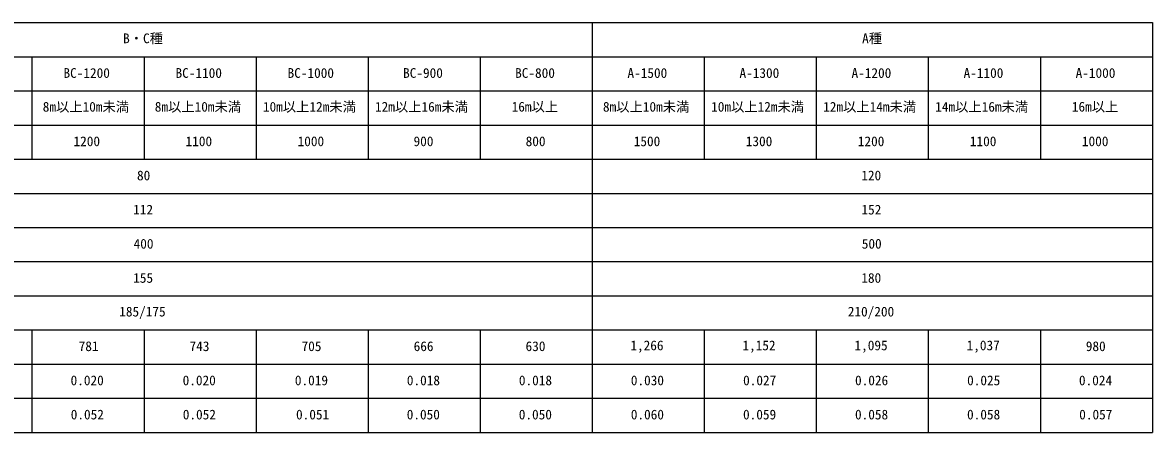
# Model space of a CAD drawing. Units: millimetres, scale not verified. Extents: x 200 to 14874, y -4012 to 5740.
# Drawn here: x 8924 to 14874, y -3678 to -1518 of the extents above; entities that cross this region are included whole.
import ezdxf
from ezdxf.enums import TextEntityAlignment as Align

# ---------------------------------------------------------------- set-up
doc = ezdxf.new("R2010")
doc.units = ezdxf.units.MM
doc.header["$LTSCALE"] = 20
doc.layers.add('0-2ﾚｲﾔ', color=7, linetype='Continuous', lineweight=25)
doc.styles.add('ＭＳ ゴシック', font='')
doc.styles.get('ＭＳ ゴシック').set_extended_font_data('MS Gothic')

msp = doc.modelspace()

# ---------------------------------------------------------------- linework, layer by layer
at = {"layer": '0-2ﾚｲﾔ', "color": 3}
for p, q in [((6303.73, -1518.04), (14873.73, -1518.04)), ((11923.73, -1518.04), (11923.73, -3678.04)), ((14873.73, -1518.04), (14873.73, -3678.04)), ((6303.73, -1698.04), (14873.73, -1698.04)), ((8973.73, -1698.04), (8973.73, -2238.04)), ((9563.73, -1698.04), (9563.73, -2238.04)), ((10153.73, -1698.04), (10153.73, -2238.04)), ((10743.73, -1698.04), (10743.73, -2238.04)), ((11333.73, -1698.04), (11333.73, -2238.04)), ((12513.73, -1698.04), (12513.73, -2238.04)), ((13103.73, -1698.04), (13103.73, -2238.04)), ((13693.73, -1698.04), (13693.73, -2238.04)), ((14283.73, -1698.04), (14283.73, -2238.04)), ((6303.73, -1878.04), (14873.73, -1878.04)), ((6303.73, -2058.04), (14873.73, -2058.04)), ((6303.73, -2238.04), (14873.73, -2238.04)), ((6303.73, -2418.04), (14873.73, -2418.04)), ((6303.73, -2598.04), (14873.73, -2598.04)), ((6303.73, -2778.04), (14873.73, -2778.04)), ((6303.73, -2958.04), (14873.73, -2958.04)), ((6303.73, -3138.04), (14873.73, -3138.04)), ((8973.73, -3138.04), (8973.73, -3678.04)), ((9563.73, -3138.04), (9563.73, -3678.04)), ((10153.73, -3138.04), (10153.73, -3678.04)), ((10743.73, -3138.04), (10743.73, -3678.04)), ((11333.73, -3138.04), (11333.73, -3678.04)), ((12513.73, -3138.04), (12513.73, -3678.04)), ((13103.73, -3138.04), (13103.73, -3678.04)), ((13693.73, -3138.04), (13693.73, -3678.04)), ((14283.73, -3138.04), (14283.73, -3678.04)), ((6303.73, -3318.04), (14873.73, -3318.04)), ((6303.73, -3498.04), (14873.73, -3498.04)), ((6303.73, -3678.04), (14873.73, -3678.04))]:
    msp.add_line(p, q, dxfattribs=at)

# ---------------------------------------------------------------- texts
at = {"layer": '0-2ﾚｲﾔ', "style": 'ＭＳ ゴシック'}
for s, p in [('B・C種', (9453.57, -1642.15)), ('A種', (13345.15, -1642.15)), ('BC-1200', (9139.66, -1824.79)), ('BC-1100', (9729.66, -1824.79)), ('BC-1000', (10319.66, -1824.79)), ('BC-900', (10928.04, -1824.79)), ('BC-800', (11518.04, -1824.79)), ('A-1500', (12109.45, -1824.79)), ('A-1300', (12699.45, -1824.79)), ('A-1200', (13289.45, -1824.79)), ('A-1100', (13879.45, -1824.79)), ('A-1000', (14469.45, -1824.79)), ('8m以上10m未満', (9030.42, -2002.82)), ('8m以上10m未満', (9620.42, -2002.82)), ('10m以上12m未満', (10190.06, -2002.82)), ('12m以上16m未満', (10780.06, -2002.82)), ('16m以上', (11499.6, -2002.25)), ('8m以上10m未満', (11980.42, -2002.82)), ('10m以上12m未満', (12550.06, -2002.82)), ('12m以上14m未満', (13140.06, -2002.82)), ('14m以上16m未満', (13730.06, -2002.82)), ('16m以上', (14449.6, -2002.25)), ('1200', (9192.53, -2184.79)), ('1100', (9782.53, -2184.79)), ('1000', (10372.53, -2184.79)), ('900', (10983.03, -2184.79)), ('800', (11573.39, -2184.79)), ('1500', (12142.53, -2184.79)), ('1300', (12732.53, -2184.79)), ('1200', (13322.53, -2184.79)), ('1100', (13912.53, -2184.79)), ('1000', (14502.53, -2184.79)), ('80', (9526.78, -2364.79)), ('120', (13340.92, -2364.79)), ('112', (9506.62, -2544.79)), ('152', (13341.62, -2544.79)), ('400', (9508.92, -2724.79)), ('500', (13343.39, -2724.79)), ('155', (9506.8, -2904.79)), ('180', (13340.92, -2904.79)), ('185/175', (9433.25, -3082.32)), ('210/200', (13269.66, -3082.32)), ('781', (9219.56, -3264.79)), ('743', (9803.39, -3264.79)), ('705', (10393.39, -3264.79)), ('666', (10983.56, -3264.79)), ('630', (11572.86, -3264.79)), ('1,266', (12124.85, -3260.38)), ('1,152', (12714.85, -3260.38)), ('1,095', (13305.02, -3260.38)), ('1,037', (13895.38, -3260.38)), ('980', (14523.03, -3264.79)), ('0.020', (9177.14, -3444.79)), ('0.020', (9767.14, -3444.79)), ('0.019', (10358.02, -3444.79)), ('0.018', (10947.67, -3444.79)), ('0.018', (11537.67, -3444.79)), ('0.030', (12127.14, -3444.79)), ('0.027', (12718.37, -3444.79)), ('0.026', (13307.84, -3444.79)), ('0.025', (13898.02, -3444.79)), ('0.024', (14486.96, -3444.79)), ('0.052', (9177.84, -3624.79)), ('0.052', (9767.84, -3624.79)), ('0.051', (10364.19, -3624.79)), ('0.050', (10947.14, -3624.79)), ('0.050', (11537.14, -3624.79)), ('0.060', (12127.14, -3624.79)), ('0.059', (12718.02, -3624.79)), ('0.058', (13307.67, -3624.79)), ('0.058', (13897.67, -3624.79)), ('0.057', (14488.37, -3624.79))]:
    msp.add_text(s, height=51.32, dxfattribs=at).set_placement(p, align=Align.BOTTOM_LEFT)

doc.saveas('drawing.dxf')
